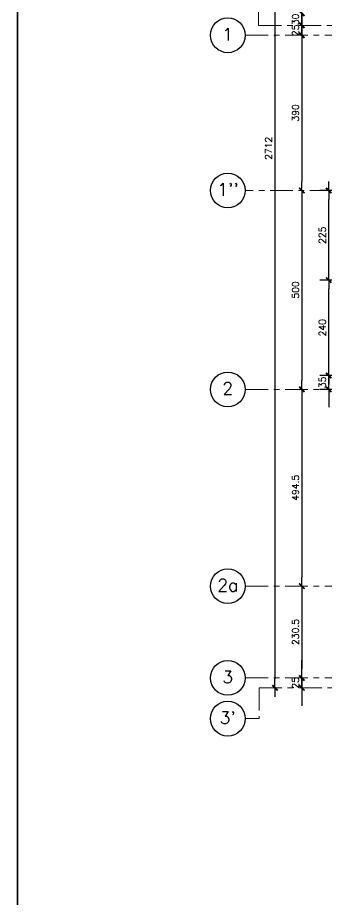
# Model space of a CAD drawing. Extents: x -4 to 6083, y -4 to 8618.
# Drawn here: x 0 to 775, y 4994 to 7210 of the extents above; entities that cross this region are included whole.
import ezdxf

# ---------------------------------------------------------------- set-up
doc = ezdxf.new("R2010")
doc.units = 0
doc.header["$LTSCALE"] = 45
doc.header["$MEASUREMENT"] = 0
doc.linetypes.add('Grid Line', pattern=[2.2225, 1.27, -0.3175, 0.3175, -0.3175])
doc.layers.get('0').update_dxf_attribs({"linetype": 'CONTINUOUS'})
for name, color, linetype in [('RLA-COTAS', 2, 'CONTINUOUS'), ('RLA-COTAS1', 2, 'CONTINUOUS'), ('RLA-FORMATO', 7, 'CONTINUOUS')]:
    doc.layers.add(name, color=color, linetype=linetype)
doc.layers.add('RLE-EJE', color=3, linetype='CONTINUOUS', lineweight=25)
doc.layers.add('RLE-EJES', color=1, linetype='Grid Line', lineweight=9)
doc.styles.add('ROMAND', font='romand', dxfattribs={"height": 31.5})
doc.styles.add('ROMANS', font='ROMANS.shx', dxfattribs={"height": 16.875})
doc.dimstyles.new('ING-75', dxfattribs={"dimscale": 75, "dimtxt": 0.27, "dimasz": 0.3, "dimexe": 0, "dimexo": 0, "dimgap": 0.1, "dimtad": 1, "dimdec": 1, "dimzin": 12, "dimdsep": 46, "dimtxsty": 'ROMANS', "dimblk": 'TICK1', "dimblk1": 'TICK1', "dimblk2": 'TICK1', "dimcen": 0.09, "dimclrd": 2, "dimclre": 1, "dimclrt": 3, "dimadec": 0, "dimazin": 0, "dimtfac": 1, "dimtdec": 0, "dimtix": 1, "dimtmove": 2, "dimatfit": 3, "dimldrblk": 'TICK1', "dimfxl": 0, "dimfxlon": 1, "dimtolj": 1, "dimtzin": 0, "dimarcsym": 0})

# ---------------------------------------------------------------- blocks, each defined once
blk = doc.blocks.new('TICK1')
at = {"color": 2}
for points in [[(0, 0), (-1, 0)], [(0, 0), (1, 0)]]:
    blk.add_lwpolyline(points, dxfattribs=at)
at = {"color": 2, "const_width": 0.2}
blk.add_lwpolyline([(-0.3, -0.3), (0.3, 0.3)], dxfattribs=at)
blk = doc.blocks.new('*D31')
at = {"layer": 'RLA-COTAS', "color": 2, "lineweight": -2, "transparency": 16777216}
blk.add_line((645.9, 8214.6), (645.9, 5547.6), dxfattribs=at)
at = {"layer": 'RLA-COTAS', "color": 2, "lineweight": -2, "transparency": 16777216, "xscale": 22.5, "yscale": 22.5, "zscale": 22.5}
for p, rotation in [((645.9, 8237.1), 90), ((645.9, 5525.1), 270)]:
    blk.add_blockref('TICK1', p, dxfattribs=dict(at, rotation=rotation))
at = {"layer": 'RLA-COTAS', "color": 3, "transparency": 16777216, "insert": (629.9, 6881.1), "char_height": 16.88, "attachment_point": 5, "rotation": 90, "style": 'ROMANS'}
blk.add_mtext('\\A1;2712', dxfattribs=at)
blk = doc.blocks.new('*D33')
at = {"layer": 'RLA-COTAS', "color": 2, "lineweight": -2, "transparency": 16777216}
blk.add_line((713.4, 8007.6), (713.4, 7242.7), dxfattribs=at)
at = {"layer": 'RLA-COTAS', "color": 2, "lineweight": -2, "transparency": 16777216, "xscale": 22.5, "yscale": 22.5, "zscale": 22.5}
for p, rotation in [((713.4, 8030.1), 90), ((713.4, 7220.2), 270)]:
    blk.add_blockref('TICK1', p, dxfattribs=dict(at, rotation=rotation))
at = {"layer": 'RLA-COTAS', "color": 3, "transparency": 16777216, "insert": (697.4, 7625.1), "char_height": 16.88, "attachment_point": 5, "rotation": 90, "style": 'ROMANS'}
blk.add_mtext('\\A1;810', dxfattribs=at)
blk = doc.blocks.new('*D34')
at = {"layer": 'RLA-COTAS', "color": 2, "lineweight": -2, "transparency": 16777216}
for p, q in [((713.4, 7242.7), (713.4, 7265.2)), ((713.4, 7220.2), (713.4, 7190.1)), ((713.4, 7167.6), (713.4, 7145.1))]:
    blk.add_line(p, q, dxfattribs=at)
at = {"layer": 'RLA-COTAS', "color": 2, "lineweight": -2, "transparency": 16777216, "xscale": 22.5, "yscale": 22.5, "zscale": 22.5}
for p, rotation in [((713.4, 7220.2), 270), ((713.4, 7190.1), 90)]:
    blk.add_blockref('TICK1', p, dxfattribs=dict(at, rotation=rotation))
at = {"layer": 'RLA-COTAS', "color": 3, "transparency": 16777216, "insert": (697.4, 7205.1), "char_height": 16.88, "attachment_point": 5, "rotation": 90, "style": 'ROMANS'}
blk.add_mtext('\\A1;30', dxfattribs=at)
blk = doc.blocks.new('*D35')
at = {"layer": 'RLA-COTAS', "color": 2, "lineweight": -2, "transparency": 16777216}
for p, q in [((713.4, 7212.6), (713.4, 7235.1)), ((713.4, 7190.1), (713.4, 7165.2)), ((713.4, 7142.7), (713.4, 7120.2))]:
    blk.add_line(p, q, dxfattribs=at)
at = {"layer": 'RLA-COTAS', "color": 2, "lineweight": -2, "transparency": 16777216, "xscale": 22.5, "yscale": 22.5, "zscale": 22.5}
for p, rotation in [((713.4, 7190.1), 270), ((713.4, 7165.2), 90)]:
    blk.add_blockref('TICK1', p, dxfattribs=dict(at, rotation=rotation))
at = {"layer": 'RLA-COTAS', "color": 3, "transparency": 16777216, "insert": (697.4, 7177.6), "char_height": 16.88, "attachment_point": 5, "rotation": 90, "style": 'ROMANS'}
blk.add_mtext('\\A1;25', dxfattribs=at)
blk = doc.blocks.new('*D36')
at = {"layer": 'RLA-COTAS', "color": 2, "lineweight": -2, "transparency": 16777216}
blk.add_line((713.4, 7142.7), (713.4, 6797.6), dxfattribs=at)
at = {"layer": 'RLA-COTAS', "color": 2, "lineweight": -2, "transparency": 16777216, "xscale": 22.5, "yscale": 22.5, "zscale": 22.5}
for p, rotation in [((713.4, 7165.2), 90), ((713.4, 6775.1), 270)]:
    blk.add_blockref('TICK1', p, dxfattribs=dict(at, rotation=rotation))
at = {"layer": 'RLA-COTAS', "color": 3, "transparency": 16777216, "insert": (697.4, 6970.1), "char_height": 16.88, "attachment_point": 5, "rotation": 90, "style": 'ROMANS'}
blk.add_mtext('\\A1;390', dxfattribs=at)
blk = doc.blocks.new('*D37')
at = {"layer": 'RLA-COTAS', "color": 2, "lineweight": -2, "transparency": 16777216}
blk.add_line((713.4, 6752.6), (713.4, 6297.7), dxfattribs=at)
at = {"layer": 'RLA-COTAS', "color": 2, "lineweight": -2, "transparency": 16777216, "xscale": 22.5, "yscale": 22.5, "zscale": 22.5}
for p, rotation in [((713.4, 6775.1), 90), ((713.4, 6275.2), 270)]:
    blk.add_blockref('TICK1', p, dxfattribs=dict(at, rotation=rotation))
at = {"layer": 'RLA-COTAS', "color": 3, "transparency": 16777216, "insert": (697.4, 6525.1), "char_height": 16.88, "attachment_point": 5, "rotation": 90, "style": 'ROMANS'}
blk.add_mtext('\\A1;500', dxfattribs=at)
blk = doc.blocks.new('*D38')
at = {"layer": 'RLA-COTAS', "color": 2, "lineweight": -2, "transparency": 16777216}
blk.add_line((713.4, 6252.7), (713.4, 5803.1), dxfattribs=at)
at = {"layer": 'RLA-COTAS', "color": 2, "lineweight": -2, "transparency": 16777216, "xscale": 22.5, "yscale": 22.5, "zscale": 22.5}
for p, rotation in [((713.4, 6275.2), 90), ((713.4, 5780.6), 270)]:
    blk.add_blockref('TICK1', p, dxfattribs=dict(at, rotation=rotation))
at = {"layer": 'RLA-COTAS', "color": 3, "transparency": 16777216, "insert": (697.4, 6027.9), "char_height": 16.88, "attachment_point": 5, "rotation": 90, "style": 'ROMANS'}
blk.add_mtext('\\A1;494.5', dxfattribs=at)
blk = doc.blocks.new('*D39')
at = {"layer": 'RLA-COTAS', "color": 2, "lineweight": -2, "transparency": 16777216}
blk.add_line((713.4, 5758.1), (713.4, 5572.6), dxfattribs=at)
at = {"layer": 'RLA-COTAS', "color": 2, "lineweight": -2, "transparency": 16777216, "xscale": 22.5, "yscale": 22.5, "zscale": 22.5}
for p, rotation in [((713.4, 5780.6), 90), ((713.4, 5550.1), 270)]:
    blk.add_blockref('TICK1', p, dxfattribs=dict(at, rotation=rotation))
at = {"layer": 'RLA-COTAS', "color": 3, "transparency": 16777216, "insert": (697.4, 5665.4), "char_height": 16.88, "attachment_point": 5, "rotation": 90, "style": 'ROMANS'}
blk.add_mtext('\\A1;230.5', dxfattribs=at)
blk = doc.blocks.new('*D40')
at = {"layer": 'RLA-COTAS', "color": 2, "lineweight": -2, "transparency": 16777216}
for p, q in [((713.4, 5572.6), (713.4, 5595.1)), ((713.4, 5550.1), (713.4, 5525.1)), ((713.4, 5502.6), (713.4, 5480.1))]:
    blk.add_line(p, q, dxfattribs=at)
at = {"layer": 'RLA-COTAS', "color": 2, "lineweight": -2, "transparency": 16777216, "xscale": 22.5, "yscale": 22.5, "zscale": 22.5}
for p, rotation in [((713.4, 5550.1), 270), ((713.4, 5525.1), 90)]:
    blk.add_blockref('TICK1', p, dxfattribs=dict(at, rotation=rotation))
at = {"layer": 'RLA-COTAS', "color": 3, "transparency": 16777216, "insert": (697.4, 5537.6), "char_height": 16.88, "attachment_point": 5, "rotation": 90, "style": 'ROMANS'}
blk.add_mtext('\\A1;25', dxfattribs=at)
blk = doc.blocks.new('*D41')
at = {"layer": 'RLA-COTAS1', "color": 2, "lineweight": -2, "transparency": 16777216}
for p, q in [((780.9, 6332.7), (780.9, 6355.2)), ((780.9, 6275.2), (780.9, 6310.2)), ((780.9, 6252.7), (780.9, 6230.2))]:
    blk.add_line(p, q, dxfattribs=at)
at = {"layer": 'RLA-COTAS1', "color": 1, "lineweight": -2, "transparency": 16777216}
for p, q in [((960.9, 6310.2), (758.4, 6310.2)), ((791.4, 6275.2), (758.4, 6275.2))]:
    blk.add_line(p, q, dxfattribs=at)
at = {"layer": 'RLA-COTAS1', "color": 2, "lineweight": -2, "transparency": 16777216, "xscale": 22.5, "yscale": 22.5, "zscale": 22.5}
for p, rotation in [((780.9, 6310.2), 270), ((780.9, 6275.2), 90)]:
    blk.add_blockref('TICK1', p, dxfattribs=dict(at, rotation=rotation))
at = {"layer": 'RLA-COTAS1', "color": 3, "transparency": 16777216, "insert": (764.9, 6292.7), "char_height": 16.88, "attachment_point": 5, "rotation": 90, "style": 'ROMANS'}
blk.add_mtext('\\A1;35', dxfattribs=at)
blk = doc.blocks.new('*D42')
at = {"layer": 'RLA-COTAS1', "color": 1, "lineweight": -2, "transparency": 16777216}
for p, q in [((960.9, 6550.1), (758.4, 6550.1)), ((960.9, 6310.2), (758.4, 6310.2))]:
    blk.add_line(p, q, dxfattribs=at)
at = {"layer": 'RLA-COTAS1', "color": 2, "lineweight": -2, "transparency": 16777216}
blk.add_line((780.9, 6332.7), (780.9, 6527.6), dxfattribs=at)
at = {"layer": 'RLA-COTAS1', "color": 2, "lineweight": -2, "transparency": 16777216, "xscale": 22.5, "yscale": 22.5, "zscale": 22.5}
for p, rotation in [((780.9, 6550.1), 90), ((780.9, 6310.2), 270)]:
    blk.add_blockref('TICK1', p, dxfattribs=dict(at, rotation=rotation))
at = {"layer": 'RLA-COTAS1', "color": 3, "transparency": 16777216, "insert": (764.9, 6430.1), "char_height": 16.88, "attachment_point": 5, "rotation": 90, "style": 'ROMANS'}
blk.add_mtext('\\A1;240', dxfattribs=at)
blk = doc.blocks.new('*D43')
at = {"layer": 'RLA-COTAS1', "color": 1, "lineweight": -2, "transparency": 16777216}
for p, q in [((791.4, 6775.1), (758.4, 6775.1)), ((960.9, 6550.1), (758.4, 6550.1))]:
    blk.add_line(p, q, dxfattribs=at)
at = {"layer": 'RLA-COTAS1', "color": 2, "lineweight": -2, "transparency": 16777216}
blk.add_line((780.9, 6572.6), (780.9, 6752.6), dxfattribs=at)
at = {"layer": 'RLA-COTAS1', "color": 2, "lineweight": -2, "transparency": 16777216, "xscale": 22.5, "yscale": 22.5, "zscale": 22.5}
for p, rotation in [((780.9, 6775.1), 90), ((780.9, 6550.1), 270)]:
    blk.add_blockref('TICK1', p, dxfattribs=dict(at, rotation=rotation))
at = {"layer": 'RLA-COTAS1', "color": 3, "transparency": 16777216, "insert": (764.9, 6662.6), "char_height": 16.88, "attachment_point": 5, "rotation": 90, "style": 'ROMANS'}
blk.add_mtext('\\A1;225', dxfattribs=at)

msp = doc.modelspace()

# ---------------------------------------------------------------- linework, layer by layer
at = {"layer": 'RLA-FORMATO', "color": 6, "linetype": 'Continuous'}
for p, q in [((0, 8617.5), (0, 0)), ((0, 0), (0, 7890))]:
    msp.add_line(p, q, dxfattribs=at)
at = {"layer": 'RLE-EJE'}
for centre in [(527.572, 7165.153), (527.572, 6775.136), (527.572, 6275.153), (527.572, 5780.637), (527.572, 5550.137), (527.572, 5447.769)]:
    msp.add_circle(centre, 43.75, dxfattribs=at)
at = {"layer": 'RLE-EJES'}
for p, q in [((604.815, 7190.137), (604.815, 7266.981)), ((604.815, 7190.137), (2218.321, 7190.137)), ((571.322, 7165.153), (3852.442, 7165.153)), ((1791.107, 6775.136), (571.322, 6775.136)), ((571.322, 6275.153), (3888.702, 6275.153)), ((571.322, 5780.637), (1850.135, 5780.637)), ((571.322, 5550.137), (3888.702, 5550.137)), ((606.288, 5525.137), (3847.835, 5525.137)), ((606.288, 5525.137), (606.288, 5447.769)), ((606.288, 5447.769), (571.322, 5447.769))]:
    msp.add_line(p, q, dxfattribs=at)

# ---------------------------------------------------------------- texts
at = {"layer": 'RLE-EJE', "color": 5, "char_height": 31.25, "width": 1, "attachment_point": 2, "line_spacing_factor": 0.941778, "style": 'ROMAND'}
for s, insert in [('1', (527.379, 7183.285)), ("1''", (527.766, 6793.249)), ('2', (527.379, 6293.285)), ('2a', (527.379, 5798.768)), ('3', (527.379, 5568.268)), ("3'", (527.379, 5465.901))]:
    msp.add_mtext(s, dxfattribs=dict(at, insert=insert))

# ---------------------------------------------------------------- dimensions: what is measured, and where the dimension line sits
at = {"layer": 'RLA-COTAS'}
for base, p1, p2, picture, middle in [((645.859, 5525.137), (653.359, 8237.137), (653.359, 5525.137), '*D31', (629.922, 6881.137)), ((713.359, 7220.153), (720.859, 8030.137), (720.859, 7220.153), '*D33', (697.422, 7625.145)), ((713.359, 7190.137), (720.859, 7220.153), (720.859, 7190.137), '*D34', (697.422, 7205.145)), ((713.359, 7165.153), (720.859, 7190.137), (720.859, 7165.153), '*D35', (697.422, 7177.645)), ((713.359, 6775.136), (720.859, 7165.153), (720.859, 6775.136), '*D36', (697.422, 6970.145)), ((713.359, 6275.153), (720.859, 6775.136), (720.859, 6275.153), '*D37', (697.422, 6525.145)), ((713.359, 5780.637), (720.859, 6275.153), (720.859, 5780.637), '*D38', (697.422, 6027.895)), ((713.359, 5550.137), (720.859, 5780.637), (720.859, 5550.137), '*D39', (697.422, 5665.387)), ((713.359, 5525.137), (720.859, 5550.137), (720.859, 5525.137), '*D40', (697.422, 5537.637))]:
    dim = msp.add_linear_dim(base=base, p1=p1, p2=p2, angle=90, dimstyle='ING-75', override={"dimexe": 0, "dimexo": 0, "dimdec": 1, "dimfxl": 0, "dimfxlon": 1}, dxfattribs=at)
    dim.commit()
    dim.dimension.update_dxf_attribs({"geometry": picture, "text_midpoint": middle})
at = {"layer": 'RLA-COTAS1'}
for base, p1, p2, picture, middle in [((780.859, 6775.136), (968.359, 6550.137), (791.407, 6775.136), '*D43', (764.922, 6662.636)), ((780.859, 6550.137), (968.359, 6310.153), (968.359, 6550.137), '*D42', (764.922, 6430.145)), ((780.859, 6310.153), (791.407, 6275.153), (968.359, 6310.153), '*D41', (764.922, 6292.653))]:
    dim = msp.add_linear_dim(base=base, p1=p1, p2=p2, angle=90, dimstyle='ING-75', override={"dimexe": 0.3, "dimexo": 0, "dimdec": 1, "dimfxl": 2.4, "dimfxlon": 1}, dxfattribs=at)
    dim.commit()
    dim.dimension.update_dxf_attribs({"geometry": picture, "text_midpoint": middle})

doc.saveas('drawing.dxf')
